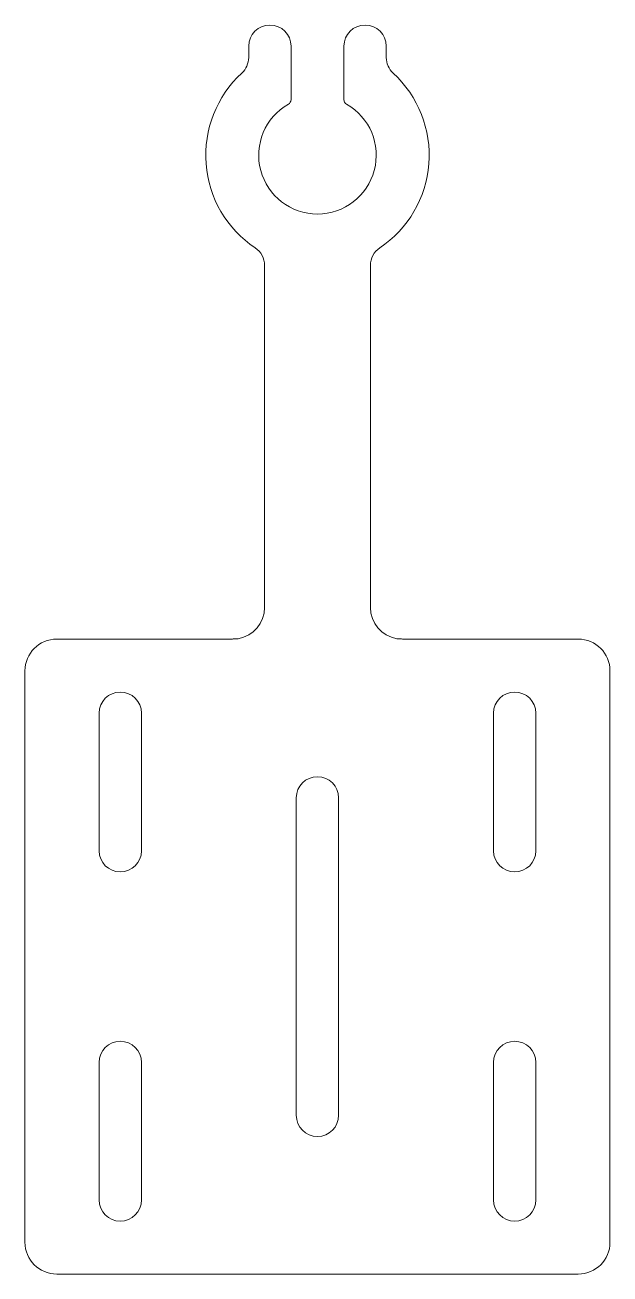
# Model space of a CAD drawing. Header units: millimetres. Extents: x 68 to 123, y 57 to 175.
import ezdxf

# ---------------------------------------------------------------- set-up
doc = ezdxf.new("R2010")
doc.units = ezdxf.units.MM

msp = doc.modelspace()

# ---------------------------------------------------------------- linework, layer by layer
at = {"color": 7, "linetype": 'Continuous', "lineweight": 15}
for p, q in [((88.9, 173), (88.9, 171.93)), ((92.9, 167.95), (92.9, 173)), ((97.9, 173), (97.9, 167.95)), ((101.9, 171.93), (101.9, 173)), ((90.4, 119.97), (90.4, 152.28)), ((100.4, 119.97), (100.4, 152.28)), ((87.18, 116.97), (70.77, 116.97)), ((120.03, 116.97), (103.62, 116.97)), ((67.77, 113.97), (67.77, 59.97)), ((123.03, 113.97), (123.03, 59.97)), ((74.77, 109.97), (74.77, 96.97)), ((78.77, 96.97), (78.77, 109.97)), ((112.03, 96.97), (112.03, 109.97)), ((116.03, 109.97), (116.03, 96.97)), ((93.4, 101.97), (93.4, 71.97)), ((97.4, 71.97), (97.4, 101.97)), ((74.77, 76.97), (74.77, 63.97)), ((78.77, 63.97), (78.77, 76.97)), ((112.03, 63.97), (112.03, 76.97)), ((116.03, 76.97), (116.03, 63.97)), ((70.77, 56.97), (120.03, 56.97))]:
    msp.add_line(p, q, dxfattribs=at)
for centre, radius, start, end in [((90.9, 173), 2, 0, 180), ((99.9, 173), 2, 0, 180), ((86.9, 171.93), 2, 312.6323, 0), ((103.9, 171.93), 2, 180, 227.3677), ((95.4, 162.69), 10.55, 132.6323, 236.0984), ((95.4, 162.69), 10.55, 303.9016, 47.3677), ((92.4, 167.95), 0.5, 299.727, 0), ((98.4, 167.95), 0.5, 180, 240.273), ((95.4, 162.69), 5.55, 119.727, 60.273), ((88.4, 152.28), 2, 0, 56.0984), ((102.4, 152.28), 2, 123.9016, 180), ((87.4, 119.97), 3, 279.5941, 0), ((103.4, 119.97), 3, 180, 260.4059), ((70.77, 113.97), 3, 90, 180), ((120.03, 113.97), 3, 0, 90), ((76.77, 109.97), 2, 0, 180), ((114.03, 109.97), 2, 0, 180), ((95.4, 101.97), 2, 0, 180), ((76.77, 96.97), 2, 180, 0), ((114.03, 96.97), 2, 180, 0), ((76.77, 76.97), 2, 0, 180), ((114.03, 76.97), 2, 0, 180), ((95.4, 71.97), 2, 180, 0), ((76.77, 63.97), 2, 180, 0), ((114.03, 63.97), 2, 180, 0), ((70.77, 59.97), 3, 180, 270), ((120.03, 59.97), 3, 270, 0)]:
    msp.add_arc(centre, radius, start, end, dxfattribs=at)
for points, knots in [([(87.9, 117.01), (87.78, 117), (87.54, 116.98), (87.3, 116.98), (87.18, 116.97)], [0, 0, 0, 0, 0.499697, 1, 1, 1, 1]), ([(103.62, 116.97), (103.5, 116.98), (103.26, 116.98), (103.02, 117), (102.9, 117.01)], [0, 0, 0, 0, 0.500303, 1, 1, 1, 1])]:
    msp.add_open_spline(points, degree=3, knots=knots, dxfattribs=at)

doc.saveas('drawing.dxf')
